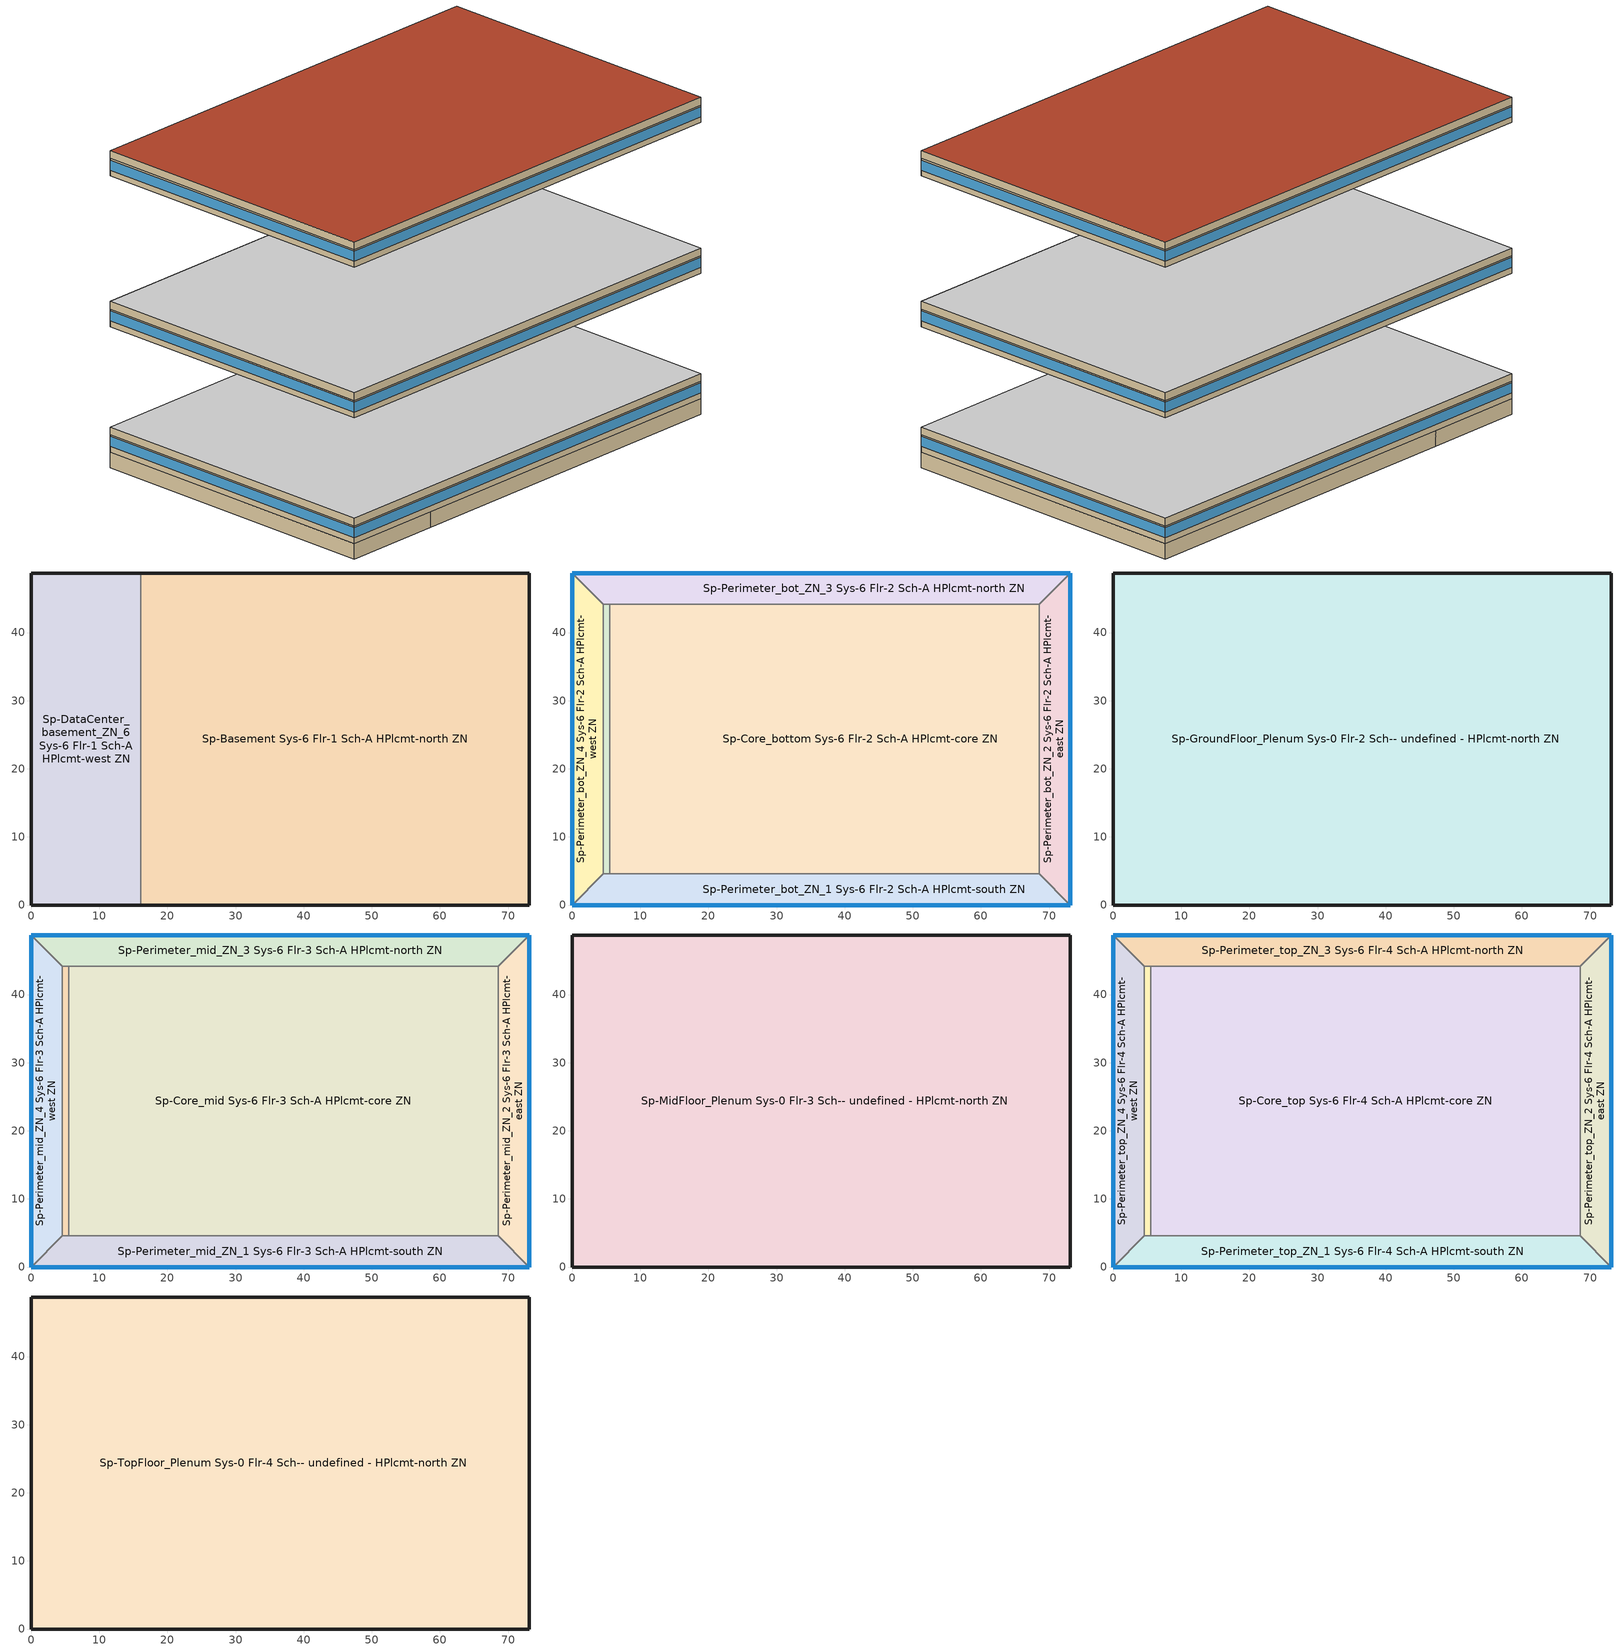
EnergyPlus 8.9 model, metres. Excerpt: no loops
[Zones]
Sp-Basement Sys-6 Flr-1 Sch-A HPlcmt-north ZN
 floor ground (BTAP-Grnd-Floor-Mass:U-0.757): 73.11,48.74 73.11,0 16.08,0 16.08,48.74 z-2.44
 wall ground (BTAP-Grnd-Wall-Mass:U-0.568): 16.08,0 73.11,0 73.11,48.74 16.08,48.74 z-2.44:0
 wall to Sp-DataCenter_basement_ZN_6 Sys-6 Flr-1 Sch-A HPlcmt-west ZN (BTAP-Int-Wall): 16.08,48.74 16.08,0 z-2.44:0
Sp-DataCenter_basement_ZN_6 Sys-6 Flr-1 Sch-A HPlcmt-west ZN
 floor ground (BTAP-Grnd-Floor-Mass:U-0.757): 16.08,48.74 16.08,0 0,0 0,48.74 z-2.44
 wall ground (BTAP-Grnd-Wall-Mass:U-0.568): 16.08,48.74 0,48.74 0,0 16.08,0 z-2.44:0
Sp-Core_bottom Sys-6 Flr-2 Sch-A HPlcmt-core ZN
 floor to Sp-Basement Sys-6 Flr-1 Sch-A HPlcmt-north ZN (BTAP-Int-Floor): 68.53,44.16 68.53,4.57 16.08,4.57 16.08,44.16 z0
 floor to Sp-DataCenter_basement_ZN_6 Sys-6 Flr-1 Sch-A HPlcmt-west ZN (BTAP-Int-Floor): 16.08,44.16 16.08,4.57 5.49,4.57 5.49,44.16 z0
 wall to Sp-Perimeter_bot_ZN_2 Sys-6 Flr-2 Sch-A HPlcmt-east ZN (BTAP-Int-Wall): 68.53,4.57 68.53,44.16 z0:2.74
 wall to Sp-Perimeter_bot_ZN_3 Sys-6 Flr-2 Sch-A HPlcmt-north ZN (BTAP-Int-Wall): 68.53,44.16 5.49,44.16 z0:2.74
 wall to Sp-Perimeter_bot_ZN_1 Sys-6 Flr-2 Sch-A HPlcmt-south ZN (BTAP-Int-Wall): 5.49,4.57 68.53,4.57 z0:2.74
 wall to Sp-DataCenter_bot_ZN_6 Sys-6 Flr-2 Sch-A HPlcmt-core ZN (BTAP-Int-Wall): 5.49,44.16 5.49,4.57 z0:2.74
Sp-DataCenter_bot_ZN_6 Sys-6 Flr-2 Sch-A HPlcmt-core ZN
 floor to Sp-DataCenter_basement_ZN_6 Sys-6 Flr-1 Sch-A HPlcmt-west ZN (BTAP-Int-Floor): 5.49,44.16 5.49,4.57 4.57,4.57 4.57,44.16 z0
 wall to Sp-Perimeter_bot_ZN_3 Sys-6 Flr-2 Sch-A HPlcmt-north ZN (BTAP-Int-Wall): 5.49,44.16 4.57,44.16 z0:2.74
 wall to Sp-Perimeter_bot_ZN_1 Sys-6 Flr-2 Sch-A HPlcmt-south ZN (BTAP-Int-Wall): 4.57,4.57 5.49,4.57 z0:2.74
 wall to Sp-Perimeter_bot_ZN_4 Sys-6 Flr-2 Sch-A HPlcmt-west ZN (BTAP-Int-Wall): 4.57,44.16 4.57,4.57 z0:2.74
Sp-Perimeter_bot_ZN_1 Sys-6 Flr-2 Sch-A HPlcmt-south ZN
 floor to Sp-DataCenter_basement_ZN_6 Sys-6 Flr-1 Sch-A HPlcmt-west ZN (BTAP-Int-Floor): 16.08,4.57 16.08,0 0,0 4.57,4.57 z0
 floor to Sp-Basement Sys-6 Flr-1 Sch-A HPlcmt-north ZN (BTAP-Int-Floor): 68.53,4.57 73.11,0 16.08,0 16.08,4.57 z0
 wall outside (BTAP-Ext-Wall-Mass:U-0.315): 0,0 73.11,0 z0:2.74
 wall to Sp-Perimeter_bot_ZN_2 Sys-6 Flr-2 Sch-A HPlcmt-east ZN (BTAP-Int-Wall): 73.11,0 68.53,4.57 z0:2.74
 wall to Sp-Perimeter_bot_ZN_4 Sys-6 Flr-2 Sch-A HPlcmt-west ZN (BTAP-Int-Wall): 4.57,4.57 0,0 z0:2.74
 window (BTAP-Ext-FixedWindow:U=0.240 SHGC=0.600): 0,0 73.11,0 z0.91:2.5
Sp-Perimeter_bot_ZN_2 Sys-6 Flr-2 Sch-A HPlcmt-east ZN
 floor to Sp-Basement Sys-6 Flr-1 Sch-A HPlcmt-north ZN (BTAP-Int-Floor): 73.11,48.74 73.11,0 68.53,4.57 68.53,44.16 z0
 wall outside (BTAP-Ext-Wall-Mass:U-0.315): 73.11,0 73.11,48.74 z0:2.74
 wall to Sp-Perimeter_bot_ZN_3 Sys-6 Flr-2 Sch-A HPlcmt-north ZN (BTAP-Int-Wall): 73.11,48.74 68.53,44.16 z0:2.74
 window (BTAP-Ext-FixedWindow:U=0.240 SHGC=0.600): 73.11,0 73.11,48.74 z0.91:2.5
Sp-Perimeter_bot_ZN_3 Sys-6 Flr-2 Sch-A HPlcmt-north ZN
 floor to Sp-DataCenter_basement_ZN_6 Sys-6 Flr-1 Sch-A HPlcmt-west ZN (BTAP-Int-Floor): 16.08,48.74 16.08,44.16 4.57,44.16 0,48.74 z0
 floor to Sp-Basement Sys-6 Flr-1 Sch-A HPlcmt-north ZN (BTAP-Int-Floor): 73.11,48.74 68.53,44.16 16.08,44.16 16.08,48.74 z0
 wall outside (BTAP-Ext-Wall-Mass:U-0.315): 73.11,48.74 0,48.74 z0:2.74
 wall to Sp-Perimeter_bot_ZN_4 Sys-6 Flr-2 Sch-A HPlcmt-west ZN (BTAP-Int-Wall): 0,48.74 4.57,44.16 z0:2.74
 window (BTAP-Ext-FixedWindow:U=0.240 SHGC=0.600): 73.11,48.74 0,48.74 z0.91:2.5
Sp-Perimeter_bot_ZN_4 Sys-6 Flr-2 Sch-A HPlcmt-west ZN
 floor to Sp-DataCenter_basement_ZN_6 Sys-6 Flr-1 Sch-A HPlcmt-west ZN (BTAP-Int-Floor): 0,48.74 4.57,44.16 4.57,4.57 0,0 z0
 wall outside (BTAP-Ext-Wall-Mass:U-0.315): 0,48.74 0,0 z0:2.74
 window (BTAP-Ext-FixedWindow:U=0.240 SHGC=0.600): 0,48.74 0,0 z0.91:2.5
Sp-GroundFloor_Plenum Sys-0 Flr-2 Sch-- undefined - HPlcmt-north ZN
 floor to Sp-Core_bottom Sys-6 Flr-2 Sch-A HPlcmt-core ZN (BTAP-Int-Floor): 68.53,44.16 68.53,4.57 5.49,4.57 5.49,44.16 z2.74
 floor to Sp-DataCenter_bot_ZN_6 Sys-6 Flr-2 Sch-A HPlcmt-core ZN (BTAP-Int-Floor): 5.49,44.16 5.49,4.57 4.57,4.57 4.57,44.16 z2.74
 floor to Sp-Perimeter_bot_ZN_1 Sys-6 Flr-2 Sch-A HPlcmt-south ZN (BTAP-Int-Floor): 68.53,4.57 73.11,0 0,0 4.57,4.57 z2.74
 floor to Sp-Perimeter_bot_ZN_2 Sys-6 Flr-2 Sch-A HPlcmt-east ZN (BTAP-Int-Floor): 73.11,48.74 73.11,0 68.53,4.57 68.53,44.16 z2.74
 floor to Sp-Perimeter_bot_ZN_3 Sys-6 Flr-2 Sch-A HPlcmt-north ZN (BTAP-Int-Floor): 73.11,48.74 68.53,44.16 4.57,44.16 0,48.74 z2.74
 floor to Sp-Perimeter_bot_ZN_4 Sys-6 Flr-2 Sch-A HPlcmt-west ZN (BTAP-Int-Floor): 0,48.74 4.57,44.16 4.57,4.57 0,0 z2.74
 wall outside (BTAP-Ext-Wall-Mass:U-0.315): 73.11,0 73.11,48.74 0,48.74 0,0 73.11,0 z2.74:3.96
 ceiling adiabatic (BTAP-Int-Wall): 73.11,0 73.11,48.74 0,48.74 0,0 z3.96
Sp-Core_mid Sys-6 Flr-3 Sch-A HPlcmt-core ZN
 floor adiabatic (BTAP-Int-Wall): 68.53,44.16 68.53,4.57 5.49,4.57 5.49,44.16 z19.82
 wall to Sp-Perimeter_mid_ZN_2 Sys-6 Flr-3 Sch-A HPlcmt-east ZN (BTAP-Int-Wall): 68.53,4.57 68.53,44.16 z19.82:22.56
 wall to Sp-Perimeter_mid_ZN_3 Sys-6 Flr-3 Sch-A HPlcmt-north ZN (BTAP-Int-Wall): 68.53,44.16 5.49,44.16 z19.82:22.56
 wall to Sp-Perimeter_mid_ZN_1 Sys-6 Flr-3 Sch-A HPlcmt-south ZN (BTAP-Int-Wall): 5.49,4.57 68.53,4.57 z19.82:22.56
 wall to Sp-DataCenter_mid_ZN_6 Sys-6 Flr-3 Sch-A HPlcmt-core ZN (BTAP-Int-Wall): 5.49,44.16 5.49,4.57 z19.82:22.56
Sp-DataCenter_mid_ZN_6 Sys-6 Flr-3 Sch-A HPlcmt-core ZN
 floor adiabatic (BTAP-Int-Wall): 5.49,44.16 5.49,4.57 4.57,4.57 4.57,44.16 z19.82
 wall to Sp-Perimeter_mid_ZN_3 Sys-6 Flr-3 Sch-A HPlcmt-north ZN (BTAP-Int-Wall): 5.49,44.16 4.57,44.16 z19.82:22.56
 wall to Sp-Perimeter_mid_ZN_1 Sys-6 Flr-3 Sch-A HPlcmt-south ZN (BTAP-Int-Wall): 4.57,4.57 5.49,4.57 z19.82:22.56
 wall to Sp-Perimeter_mid_ZN_4 Sys-6 Flr-3 Sch-A HPlcmt-west ZN (BTAP-Int-Wall): 4.57,44.16 4.57,4.57 z19.82:22.56
Sp-Perimeter_mid_ZN_1 Sys-6 Flr-3 Sch-A HPlcmt-south ZN
 floor adiabatic (BTAP-Int-Wall): 68.53,4.57 73.11,0 0,0 4.57,4.57 z19.82
 wall outside (BTAP-Ext-Wall-Mass:U-0.315): 0,0 73.11,0 z19.82:22.56
 wall to Sp-Perimeter_mid_ZN_2 Sys-6 Flr-3 Sch-A HPlcmt-east ZN (BTAP-Int-Wall): 73.11,0 68.53,4.57 z19.82:22.56
 wall to Sp-Perimeter_mid_ZN_4 Sys-6 Flr-3 Sch-A HPlcmt-west ZN (BTAP-Int-Wall): 4.57,4.57 0,0 z19.82:22.56
 window (BTAP-Ext-FixedWindow:U=0.240 SHGC=0.600): 0,0 73.11,0 z20.73:22.32
Sp-Perimeter_mid_ZN_2 Sys-6 Flr-3 Sch-A HPlcmt-east ZN
 floor adiabatic (BTAP-Int-Wall): 73.11,48.74 73.11,0 68.53,4.57 68.53,44.16 z19.82
 wall outside (BTAP-Ext-Wall-Mass:U-0.315): 73.11,0 73.11,48.74 z19.82:22.56
 wall to Sp-Perimeter_mid_ZN_3 Sys-6 Flr-3 Sch-A HPlcmt-north ZN (BTAP-Int-Wall): 73.11,48.74 68.53,44.16 z19.82:22.56
 window (BTAP-Ext-FixedWindow:U=0.240 SHGC=0.600): 73.11,0 73.11,48.74 z20.73:22.32
Sp-Perimeter_mid_ZN_3 Sys-6 Flr-3 Sch-A HPlcmt-north ZN
 floor adiabatic (BTAP-Int-Wall): 73.11,48.74 68.53,44.16 4.57,44.16 0,48.74 z19.82
 wall outside (BTAP-Ext-Wall-Mass:U-0.315): 73.11,48.74 0,48.74 z19.82:22.56
 wall to Sp-Perimeter_mid_ZN_4 Sys-6 Flr-3 Sch-A HPlcmt-west ZN (BTAP-Int-Wall): 0,48.74 4.57,44.16 z19.82:22.56
 window (BTAP-Ext-FixedWindow:U=0.240 SHGC=0.600): 73.11,48.74 0,48.74 z20.73:22.32
Sp-Perimeter_mid_ZN_4 Sys-6 Flr-3 Sch-A HPlcmt-west ZN
 floor adiabatic (BTAP-Int-Wall): 0,48.74 4.57,44.16 4.57,4.57 0,0 z19.82
 wall outside (BTAP-Ext-Wall-Mass:U-0.315): 0,48.74 0,0 z19.82:22.56
 window (BTAP-Ext-FixedWindow:U=0.240 SHGC=0.600): 0,48.74 0,0 z20.73:22.32
Sp-MidFloor_Plenum Sys-0 Flr-3 Sch-- undefined - HPlcmt-north ZN
 floor to Sp-Core_mid Sys-6 Flr-3 Sch-A HPlcmt-core ZN (BTAP-Int-Floor): 68.53,44.16 68.53,4.57 5.49,4.57 5.49,44.16 z22.56
 floor to Sp-DataCenter_mid_ZN_6 Sys-6 Flr-3 Sch-A HPlcmt-core ZN (BTAP-Int-Floor): 5.49,44.16 5.49,4.57 4.57,4.57 4.57,44.16 z22.56
 floor to Sp-Perimeter_mid_ZN_1 Sys-6 Flr-3 Sch-A HPlcmt-south ZN (BTAP-Int-Floor): 68.53,4.57 73.11,0 0,0 4.57,4.57 z22.56
 floor to Sp-Perimeter_mid_ZN_2 Sys-6 Flr-3 Sch-A HPlcmt-east ZN (BTAP-Int-Floor): 73.11,48.74 73.11,0 68.53,4.57 68.53,44.16 z22.56
 floor to Sp-Perimeter_mid_ZN_3 Sys-6 Flr-3 Sch-A HPlcmt-north ZN (BTAP-Int-Floor): 73.11,48.74 68.53,44.16 4.57,44.16 0,48.74 z22.56
 floor to Sp-Perimeter_mid_ZN_4 Sys-6 Flr-3 Sch-A HPlcmt-west ZN (BTAP-Int-Floor): 0,48.74 4.57,44.16 4.57,4.57 0,0 z22.56
 wall outside (BTAP-Ext-Wall-Mass:U-0.315): 73.11,0 73.11,48.74 0,48.74 0,0 73.11,0 z22.56:23.78
 ceiling adiabatic (BTAP-Int-Wall): 73.11,0 73.11,48.74 0,48.74 0,0 z23.78
Sp-Core_top Sys-6 Flr-4 Sch-A HPlcmt-core ZN
 floor adiabatic (BTAP-Int-Wall): 68.53,44.16 68.53,4.57 5.49,4.57 5.49,44.16 z43.6
 wall to Sp-Perimeter_top_ZN_2 Sys-6 Flr-4 Sch-A HPlcmt-east ZN (BTAP-Int-Wall): 68.53,4.57 68.53,44.16 z43.6:46.34
 wall to Sp-Perimeter_top_ZN_3 Sys-6 Flr-4 Sch-A HPlcmt-north ZN (BTAP-Int-Wall): 68.53,44.16 5.49,44.16 z43.6:46.34
 wall to Sp-Perimeter_top_ZN_1 Sys-6 Flr-4 Sch-A HPlcmt-south ZN (BTAP-Int-Wall): 5.49,4.57 68.53,4.57 z43.6:46.34
 wall to Sp-DataCenter_top_ZN_6 Sys-6 Flr-4 Sch-A HPlcmt-core ZN (BTAP-Int-Wall): 5.49,44.16 5.49,4.57 z43.6:46.34
Sp-DataCenter_top_ZN_6 Sys-6 Flr-4 Sch-A HPlcmt-core ZN
 floor adiabatic (BTAP-Int-Wall): 5.49,44.16 5.49,4.57 4.57,4.57 4.57,44.16 z43.6
 wall to Sp-Perimeter_top_ZN_3 Sys-6 Flr-4 Sch-A HPlcmt-north ZN (BTAP-Int-Wall): 5.49,44.16 4.57,44.16 z43.6:46.34
 wall to Sp-Perimeter_top_ZN_1 Sys-6 Flr-4 Sch-A HPlcmt-south ZN (BTAP-Int-Wall): 4.57,4.57 5.49,4.57 z43.6:46.34
 wall to Sp-Perimeter_top_ZN_4 Sys-6 Flr-4 Sch-A HPlcmt-west ZN (BTAP-Int-Wall): 4.57,44.16 4.57,4.57 z43.6:46.34
Sp-Perimeter_top_ZN_1 Sys-6 Flr-4 Sch-A HPlcmt-south ZN
 floor adiabatic (BTAP-Int-Wall): 68.53,4.57 73.11,0 0,0 4.57,4.57 z43.6
 wall outside (BTAP-Ext-Wall-Mass:U-0.315): 0,0 73.11,0 z43.6:46.34
 wall to Sp-Perimeter_top_ZN_2 Sys-6 Flr-4 Sch-A HPlcmt-east ZN (BTAP-Int-Wall): 73.11,0 68.53,4.57 z43.6:46.34
 wall to Sp-Perimeter_top_ZN_4 Sys-6 Flr-4 Sch-A HPlcmt-west ZN (BTAP-Int-Wall): 4.57,4.57 0,0 z43.6:46.34
 window (BTAP-Ext-FixedWindow:U=0.240 SHGC=0.600): 0,0 73.11,0 z44.51:46.1
Sp-Perimeter_top_ZN_2 Sys-6 Flr-4 Sch-A HPlcmt-east ZN
 floor adiabatic (BTAP-Int-Wall): 73.11,48.74 73.11,0 68.53,4.57 68.53,44.16 z43.6
 wall outside (BTAP-Ext-Wall-Mass:U-0.315): 73.11,0 73.11,48.74 z43.6:46.34
 wall to Sp-Perimeter_top_ZN_3 Sys-6 Flr-4 Sch-A HPlcmt-north ZN (BTAP-Int-Wall): 73.11,48.74 68.53,44.16 z43.6:46.34
 window (BTAP-Ext-FixedWindow:U=0.240 SHGC=0.600): 73.11,0 73.11,48.74 z44.51:46.1
Sp-Perimeter_top_ZN_3 Sys-6 Flr-4 Sch-A HPlcmt-north ZN
 floor adiabatic (BTAP-Int-Wall): 73.11,48.74 68.53,44.16 4.57,44.16 0,48.74 z43.6
 wall outside (BTAP-Ext-Wall-Mass:U-0.315): 73.11,48.74 0,48.74 z43.6:46.34
 wall to Sp-Perimeter_top_ZN_4 Sys-6 Flr-4 Sch-A HPlcmt-west ZN (BTAP-Int-Wall): 0,48.74 4.57,44.16 z43.6:46.34
 window (BTAP-Ext-FixedWindow:U=0.240 SHGC=0.600): 73.11,48.74 0,48.74 z44.51:46.1
Sp-Perimeter_top_ZN_4 Sys-6 Flr-4 Sch-A HPlcmt-west ZN
 floor adiabatic (BTAP-Int-Wall): 0,48.74 4.57,44.16 4.57,4.57 0,0 z43.6
 wall outside (BTAP-Ext-Wall-Mass:U-0.315): 0,48.74 0,0 z43.6:46.34
 window (BTAP-Ext-FixedWindow:U=0.240 SHGC=0.600): 0,48.74 0,0 z44.51:46.1
Sp-TopFloor_Plenum Sys-0 Flr-4 Sch-- undefined - HPlcmt-north ZN
 floor to Sp-Core_top Sys-6 Flr-4 Sch-A HPlcmt-core ZN (BTAP-Int-Floor): 68.53,44.16 68.53,4.57 5.49,4.57 5.49,44.16 z46.34
 floor to Sp-DataCenter_top_ZN_6 Sys-6 Flr-4 Sch-A HPlcmt-core ZN (BTAP-Int-Floor): 5.49,44.16 5.49,4.57 4.57,4.57 4.57,44.16 z46.34
 floor to Sp-Perimeter_top_ZN_1 Sys-6 Flr-4 Sch-A HPlcmt-south ZN (BTAP-Int-Floor): 68.53,4.57 73.11,0 0,0 4.57,4.57 z46.34
 floor to Sp-Perimeter_top_ZN_2 Sys-6 Flr-4 Sch-A HPlcmt-east ZN (BTAP-Int-Floor): 73.11,48.74 73.11,0 68.53,4.57 68.53,44.16 z46.34
 floor to Sp-Perimeter_top_ZN_3 Sys-6 Flr-4 Sch-A HPlcmt-north ZN (BTAP-Int-Floor): 73.11,48.74 68.53,44.16 4.57,44.16 0,48.74 z46.34
 floor to Sp-Perimeter_top_ZN_4 Sys-6 Flr-4 Sch-A HPlcmt-west ZN (BTAP-Int-Floor): 0,48.74 4.57,44.16 4.57,4.57 0,0 z46.34
 wall outside (BTAP-Ext-Wall-Mass:U-0.315): 73.11,0 73.11,48.74 0,48.74 0,0 73.11,0 z46.34:47.56
 roof outside (BTAP-Ext-Roof-Metal:U-0.227): 73.11,0 73.11,48.74 0,48.74 0,0 z47.56
[Building]
LargeOffice-CAN_BC_Vancouver.Intl.AP.718920_CWEC2016.epw created: 2018-09-14 14:09:40 +0000: North Axis {deg}=0; Loads Convergence Tolerance Value=0.04; Temperature Convergence Tolerance Value {deltaC}=0.2; Solar Distribution=FullInteriorAndExterior; Maximum Number of Warmup Days=25; Minimum Number of Warmup Days=6
[Site:Location]
Vancouver Intl AP_BC_CAN: Latitude {deg}=49.195; Longitude {deg}=-123.184; Time Zone {hr}=-8; Elevation {m}=4.3
[Site:GroundTemperature:BuildingSurface]
19.527, 19.502, 19.536, 19.598, 20.002, 21.64, 22.225, 22.375, 21.449, 20.121, 19.802, 19.633
[Site:WaterMainsTemperature]
Calculation Method=Correlation; Annual Average Outdoor Air Temperature {C}=10.4083; Maximum Difference In Monthly Average Outdoor Air Temperatures {deltaC}=14.1
[SizingPeriod:DesignDay] Day of Month=21; Dry-Bulb Temperature Range Modifier Type=DefaultMultipliers; Humidity Condition Type=Wetbulb; Barometric Pressure {Pa}=101273; Rain Indicator=No; Snow Indicator=No; Daylight Saving Time Indicator=No
Name | Month | Day Type | Maximum Dry-Bulb Temperature {C} | Daily Dry-Bulb Temperature Range {deltaC} | Wetbulb or DewPoint at Maximum Dry-Bulb {C} | Wind Speed {m/s} | Wind Direction {deg} | Solar Model Indicator | ASHRAE Clear Sky Optical Depth for Beam Irradiance (taub) | ASHRAE Clear Sky Optical Depth for Diffuse Irradiance (taud) | Sky Clearness
Vancouver Intl AP Ann Clg .4% Condns DB=>MWB | 7 | SummerDesignDay | 25.1 | 7.6 | 18.5 | 3.7 | 300 | ASHRAETau | 0.359 | 2.485
Vancouver Intl AP Ann Htg 99.6% Condns DB | 12 | WinterDesignDay | -6.1 | 0 | -6.1 | 3 | 100 | ASHRAEClearSky |  |  | 0
[Material] Thermal Absorptance=0.9
Name | Roughness | Thickness {m} | Conductivity {W/m-K} | Density {kg/m3} | Specific Heat {J/kg-K} | Solar Absorptance | Visible Absorptance
1/2IN Gypsum 1 | Smooth | 0.0127 | 0.16 | 784.9 | 830 | 0.4 | 0.4
100mm Normalweight concrete floor 1 | MediumSmooth | 0.1016 | 2.31 | 2322 | 832 | 0.7 | 0.7
1IN Stucco 1 | Smooth | 0.0253 | 0.6918 | 1858 | 837 | 0.7 | 0.92
6 in. Normalweight Concrete Floor 1; 6 in. Normalweight Concrete Floor 2 | MediumRough | 0.1524 | 2.31 | 2322 | 832 | 0.7 | 0.7
8IN CONCRETE HW RefBldg 1 | Rough | 0.2032 | 1.311 | 2240 | 836.8 | 0.7 | 0.7
G01 13mm gypsum board 1 | Smooth | 0.0127 | 0.16 | 800 | 1090 | 0.7 | 0.5
Metal Roof Surface 1 | Smooth | 0.0008 | 45.28 | 7824 | 500 | 0.7 | 0.7
[Material:NoMass] Roughness=Smooth; Thermal Absorptance=0.9; Solar Absorptance=0.7
Name | Thermal Resistance {m2-K/W} | Visible Absorptance
Typical Carpet Pad | 0.21648 | 0.8
Typical Carpet Pad 2 | 1.25503 | 0.8
Typical Carpet Pad 3 | 1.69459 | 0.8
Typical Insulation 2 | 2.90366 | 0.7
Typical Insulation 3 | 4.40527 | 0.7
[WindowMaterial:SimpleGlazingSystem]
SimpleGlazing:U=0.240 SHGC=0.600: U-Factor {W/m2-K}=2.4; Solar Heat Gain Coefficient=0.6; Visible Transmittance=0.21
[Construction]
BTAP-Ext-FixedWindow:U=0.240 SHGC=0.600: SimpleGlazing:U=0.240 SHGC=0.600
BTAP-Ext-Roof-Metal:U-0.227: Metal Roof Surface 1, Typical Insulation 3
BTAP-Ext-Wall-Mass:U-0.315: 1IN Stucco 1, 8IN CONCRETE HW RefBldg 1, Typical Insulation 2, 1/2IN Gypsum 1
BTAP-Grnd-Floor-Mass:U-0.757: 6 in. Normalweight Concrete Floor 1, Typical Carpet Pad 2
BTAP-Grnd-Wall-Mass:U-0.568: 6 in. Normalweight Concrete Floor 2, Typical Carpet Pad 3
BTAP-Int-Floor: 100mm Normalweight concrete floor 1, Typical Carpet Pad
BTAP-Int-Wall: G01 13mm gypsum board 1, G01 13mm gypsum board 1
[Zone]
Name | Part of Total Floor Area | Multiplier
Sp-Basement Sys-6 Flr-1 Sch-A HPlcmt-north ZN; Sp-Core_bottom Sys-6 Flr-2 Sch-A HPlcmt-core ZN; Sp-Core_top Sys-6 Flr-4 Sch-A HPlcmt-core ZN; Sp-Perimeter_bot_ZN_1 Sys-6 Flr-2 Sch-A HPlcmt-south ZN; Sp-Perimeter_bot_ZN_2 Sys-6 Flr-2 Sch-A HPlcmt-east ZN; Sp-Perimeter_bot_ZN_3 Sys-6 Flr-2 Sch-A HPlcmt-north ZN; Sp-Perimeter_bot_ZN_4 Sys-6 Flr-2 Sch-A HPlcmt-west ZN; Sp-Perimeter_top_ZN_1 Sys-6 Flr-4 Sch-A HPlcmt-south ZN; Sp-Perimeter_top_ZN_2 Sys-6 Flr-4 Sch-A HPlcmt-east ZN; Sp-Perimeter_top_ZN_3 Sys-6 Flr-4 Sch-A HPlcmt-north ZN; Sp-Perimeter_top_ZN_4 Sys-6 Flr-4 Sch-A HPlcmt-west ZN | Yes
Sp-Core_mid Sys-6 Flr-3 Sch-A HPlcmt-core ZN; Sp-Perimeter_mid_ZN_1 Sys-6 Flr-3 Sch-A HPlcmt-south ZN; Sp-Perimeter_mid_ZN_2 Sys-6 Flr-3 Sch-A HPlcmt-east ZN; Sp-Perimeter_mid_ZN_3 Sys-6 Flr-3 Sch-A HPlcmt-north ZN; Sp-Perimeter_mid_ZN_4 Sys-6 Flr-3 Sch-A HPlcmt-west ZN | Yes | 10
Sp-DataCenter_basement_ZN_6 Sys-6 Flr-1 Sch-A HPlcmt-west ZN; Sp-DataCenter_bot_ZN_6 Sys-6 Flr-2 Sch-A HPlcmt-core ZN; Sp-DataCenter_top_ZN_6 Sys-6 Flr-4 Sch-A HPlcmt-core ZN
Sp-DataCenter_mid_ZN_6 Sys-6 Flr-3 Sch-A HPlcmt-core ZN |  | 10
Sp-GroundFloor_Plenum Sys-0 Flr-2 Sch-- undefined - HPlcmt-north ZN; Sp-TopFloor_Plenum Sys-0 Flr-4 Sch-- undefined - HPlcmt-north ZN | No
Sp-MidFloor_Plenum Sys-0 Flr-3 Sch-- undefined - HPlcmt-north ZN | No | 10
[ZoneInfiltration:DesignFlowRate] Schedule=Always On Discrete; Design Flow Rate Calculation Method=Flow/ExteriorArea; Flow per Exterior Surface Area {m3/s-m2}=0.00025; Constant Term Coefficient=0; Temperature Term Coefficient=0; Velocity Term Coefficient=0.224; Velocity Squared Term Coefficient=0
Name | Zone or ZoneList
GroundFloor_Plenum Infiltration | Sp-GroundFloor_Plenum Sys-0 Flr-2 Sch-- undefined - HPlcmt-north ZN
MidFloor_Plenum Infiltration | Sp-MidFloor_Plenum Sys-0 Flr-3 Sch-- undefined - HPlcmt-north ZN
Perimeter_bot_ZN_1 Infiltration | Sp-Perimeter_bot_ZN_1 Sys-6 Flr-2 Sch-A HPlcmt-south ZN
Perimeter_bot_ZN_2 Infiltration | Sp-Perimeter_bot_ZN_2 Sys-6 Flr-2 Sch-A HPlcmt-east ZN
Perimeter_bot_ZN_3 Infiltration | Sp-Perimeter_bot_ZN_3 Sys-6 Flr-2 Sch-A HPlcmt-north ZN
Perimeter_bot_ZN_4 Infiltration | Sp-Perimeter_bot_ZN_4 Sys-6 Flr-2 Sch-A HPlcmt-west ZN
Perimeter_mid_ZN_1 Infiltration | Sp-Perimeter_mid_ZN_1 Sys-6 Flr-3 Sch-A HPlcmt-south ZN
Perimeter_mid_ZN_2 Infiltration | Sp-Perimeter_mid_ZN_2 Sys-6 Flr-3 Sch-A HPlcmt-east ZN
Perimeter_mid_ZN_3 Infiltration | Sp-Perimeter_mid_ZN_3 Sys-6 Flr-3 Sch-A HPlcmt-north ZN
Perimeter_mid_ZN_4 Infiltration | Sp-Perimeter_mid_ZN_4 Sys-6 Flr-3 Sch-A HPlcmt-west ZN
Perimeter_top_ZN_1 Infiltration | Sp-Perimeter_top_ZN_1 Sys-6 Flr-4 Sch-A HPlcmt-south ZN
Perimeter_top_ZN_2 Infiltration | Sp-Perimeter_top_ZN_2 Sys-6 Flr-4 Sch-A HPlcmt-east ZN
Perimeter_top_ZN_3 Infiltration | Sp-Perimeter_top_ZN_3 Sys-6 Flr-4 Sch-A HPlcmt-north ZN
Perimeter_top_ZN_4 Infiltration | Sp-Perimeter_top_ZN_4 Sys-6 Flr-4 Sch-A HPlcmt-west ZN
TopFloor_Plenum Infiltration | Sp-TopFloor_Plenum Sys-0 Flr-4 Sch-- undefined - HPlcmt-north ZN
[AvailabilityManager:Scheduled] Schedule=Always On Discrete
VAV with Reheat Availability Manager; Air Loop HVAC Outdoor Air System 1 Availability Manager; VAV with Reheat 1 Availability Manager; Air Loop HVAC Outdoor Air System 2 Availability Manager; VAV with Reheat 2 Availability Manager; Air Loop HVAC Outdoor Air System 3 Availability Manager; VAV with Reheat 3 Availability Manager; Air Loop HVAC Outdoor Air System 4 Availability Manager
[Schedule:Constant]
Always On Discrete: Hourly Value=1
